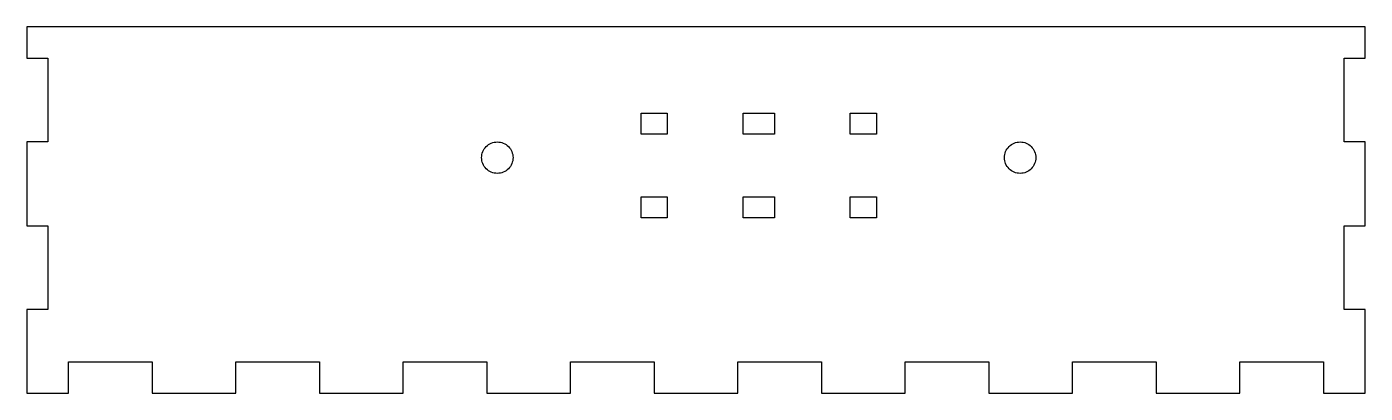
# Model space of a CAD drawing. Extents: x 0 to 256, y 0 to 70.
import ezdxf

# ---------------------------------------------------------------- set-up
doc = ezdxf.new("R2010")
doc.units = 0
doc.layers.add('LAYER_1', color=18, linetype='CONTINUOUS')

msp = doc.modelspace()

# ---------------------------------------------------------------- linework, layer by layer
at = {"layer": 'LAYER_1'}
for points in [[(0, 70), (0, 64.00023), (4, 64.00021), (4, 48.00021), (0, 48.00017), (0, 32.00011), (4, 32.00021), (4, 16.00021), (0, 16.00006), (0, 0), (8.00003, 0), (8, 6.00021), (24, 6.00021), (24.00009, 0), (40.00014, 0), (40, 6.00021), (56, 6.00021), (56.0002, 0), (72.00026, 0), (72, 6.00021), (88, 6.00021), (88.00031, 0), (104.00037, 0), (104, 6.00021), (120, 6.00021), (119.99991, 0), (135.99997, 0), (136, 6.00021), (152, 6.00021), (152.00002, 0), (168.00008, 0), (168, 6.00021), (184, 6.00021), (184.00014, 0), (200.00019, 0), (200, 6.00021), (216, 6.00021), (216.00025, 0), (232.00031, 0), (232, 6.00021), (248, 6.00021), (248.00037, 0), (256.00039, 0), (256.00039, 16.00006), (252, 16.00021), (252, 32.00021), (256.00039, 32.00011), (256.00039, 48.00017), (252, 48.00021), (252, 64.00021), (256.00039, 64.00023), (256, 70)], [(117.5, 53.499895), (122.5, 53.499895), (122.5, 49.499895), (117.5, 49.499895)], [(137, 53.499895), (143, 53.499895), (143, 49.499895), (137, 49.499895)], [(157.5, 53.499895), (162.5, 53.499895), (162.5, 49.499895), (157.5, 49.499895)], [(117.5, 37.500105), (122.5, 37.500105), (122.5, 33.500105), (117.5, 33.500105)], [(137, 37.500105), (143, 37.500105), (143, 33.500105), (137, 33.500105)], [(157.5, 37.500105), (162.5, 37.500105), (162.5, 33.500105), (157.5, 33.500105)]]:
    msp.add_lwpolyline(points, close=True, dxfattribs=at)
for points in [[(90, 42.000105, -0.4142135624), (87, 45.000105, -0.4142135624), (90, 48.000105, -0.4142135624), (93, 45.000105, -0.4142135624)], [(190, 42.000105, -0.4142135624), (187, 45.000105, -0.4142135624), (190, 48.000105, -0.4142135624), (193, 45.000105, -0.4142135624)]]:
    msp.add_lwpolyline(points, format="xyb", close=True, dxfattribs=at)

doc.saveas('drawing.dxf')
